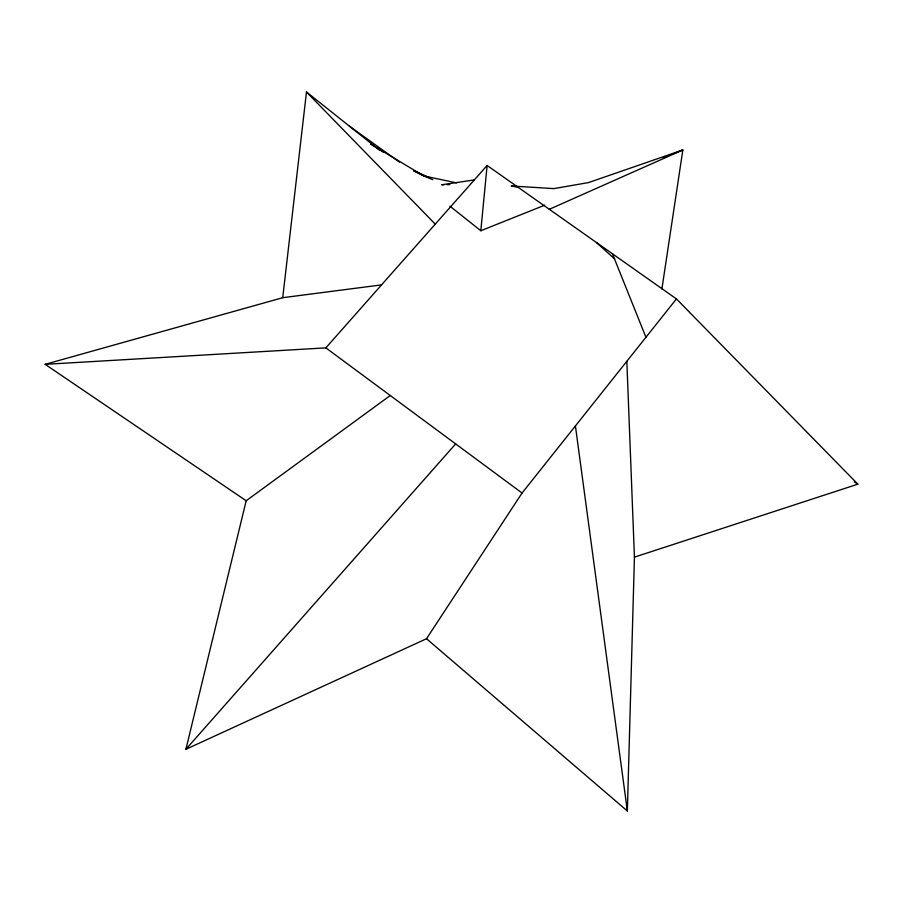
<?xml version="1.0" encoding="UTF-8"?>
<svg xmlns="http://www.w3.org/2000/svg" width="903" height="903" viewBox="0 0 903 903"><rect width="100%" height="100%" fill="white"/><g stroke="black" fill="none" stroke-linecap="round" stroke-linejoin="round"><path stroke-width="1.35" d="M390.265 395.514L246.18 500.759L185.905 749.287L426.509 638.726L627.359 811.007L634.437 557.14L626.84 361.29M544.69 205.207L480.814 230.739L487.123 165.463L676.449 298.916L857.85 484.166L634.437 557.14M246.18 500.759L45.15 364.338L282.729 297.697L306.478 91.993L373.786 145.564M661.899 289.005L682.849 149.954L588.575 182.564L553.866 188.614L511.132 185.973L518.108 187.305M426.509 638.726L522.058 493.027L676.449 298.916M45.15 364.338L325.859 347.869L487.123 165.463M185.905 749.287L455.654 443.904M549.317 209.304L682.849 149.954L672.419 154.131M663.299 157.777L667.215 156.219M474.323 179.934L441.635 184.765L444.378 184.709M282.729 297.697L381.54 284.885M447.109 184.663L449.841 184.607M456.658 182.903L423.744 175.927L413.721 170.972M432.853 179.708L423.744 175.927L370.512 143.893L383.222 152.133M413.879 170.723L429.286 177.564M854.283 481.897L857.85 484.166M349.28 126.059L399.476 162.145M325.859 347.869L522.058 493.027M377.093 148.194L379.305 149.954M449.92 206.155L480.814 230.739M596.556 242.602L614.661 258.992M306.478 91.993L435.257 224.125M612.426 253.788L645.961 337.304M575.414 425.945L627.359 811.007"/></g></svg>
